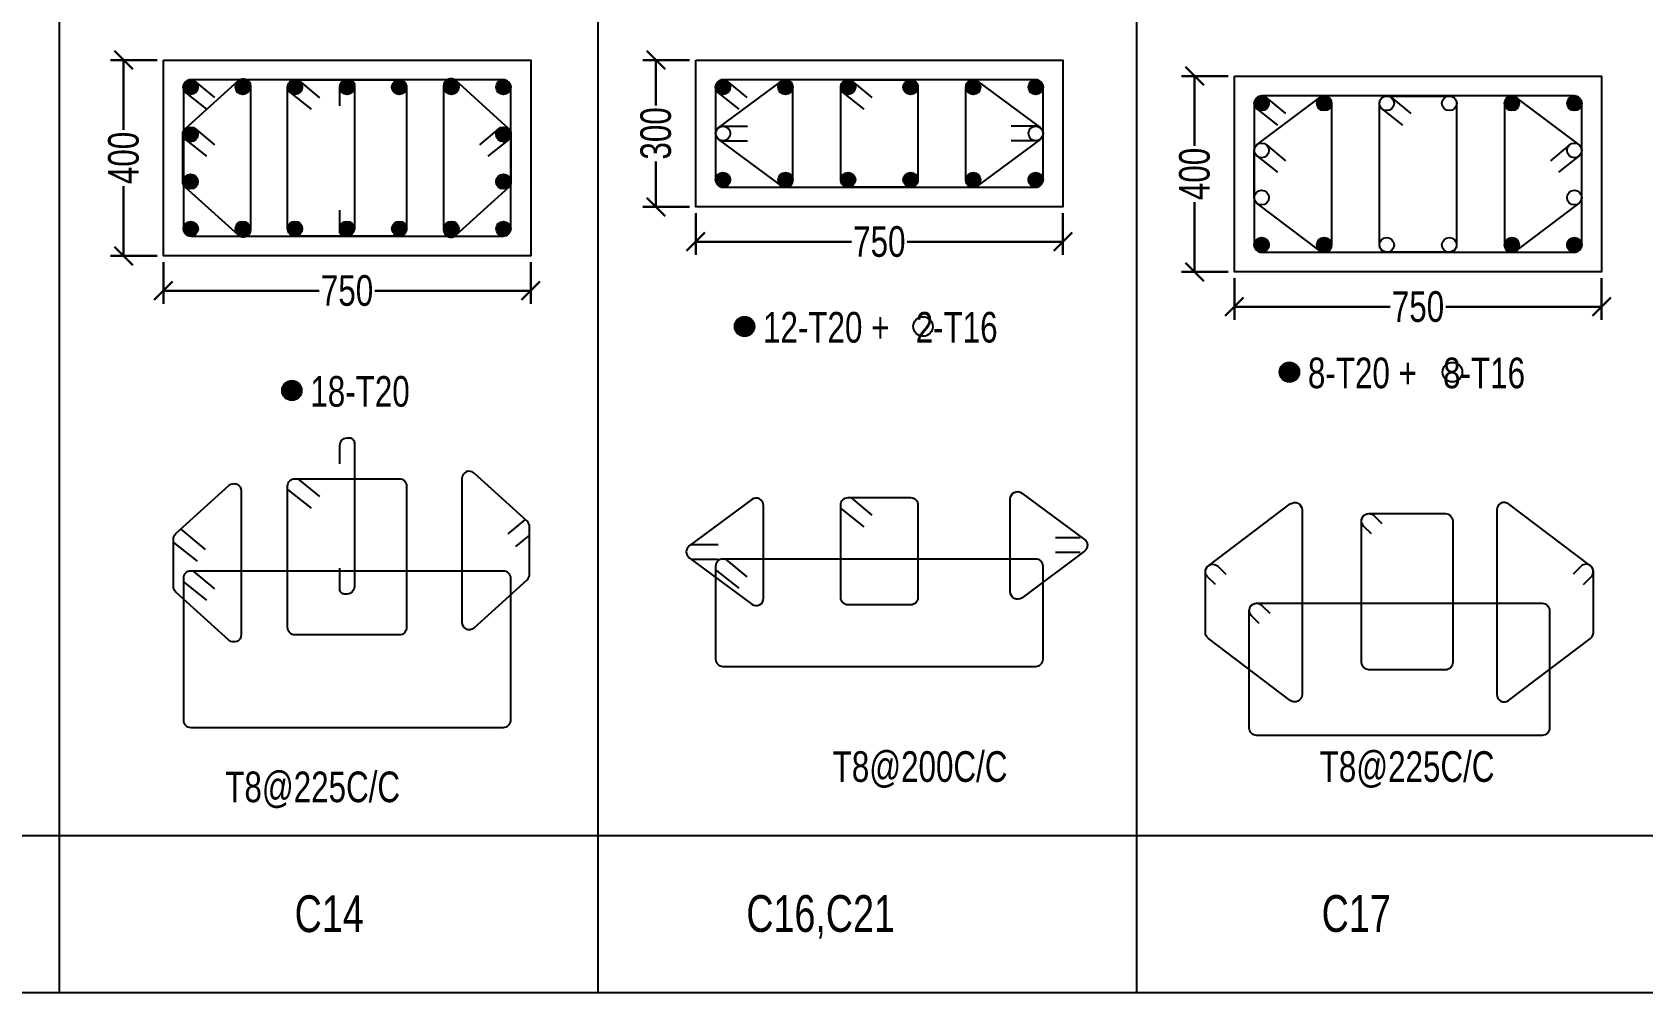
# Model space of a CAD drawing. Header units: millimetres. Extents: x 356 to 40629, y 2473 to 64837.
# Drawn here: x 27803 to 31092, y 11793 to 13754 of the extents above; entities that cross this region are included whole.
import ezdxf

# ---------------------------------------------------------------- set-up
doc = ezdxf.new("R2010")
doc.units = ezdxf.units.MM
for name, color, linetype in [('COL', 5, 'Continuous'), ('S-TIES', 3, 'Continuous'), ('TABLE', 11, 'Continuous'), ('TXT3', 6, 'Continuous')]:
    doc.layers.add(name, color=color, linetype=linetype)
doc.layers.add('STR-COL-DIM', color=8, linetype='Continuous', lineweight=18)
doc.layers.add('STR-LEVEL TEXT', color=110, linetype='Continuous', lineweight=30)
doc.styles.add('SOBHA', font='swisscl.ttf')
doc.styles.add('sobha sed', font='swisscl.ttf')
doc.dimstyles.new('S-25', dxfattribs={"dimscale": 25, "dimtxt": 2.5, "dimasz": 1.5, "dimexe": 0.25, "dimexo": 0.5, "dimgap": 0.1, "dimtad": 0, "dimdec": 0, "dimrnd": 0.0005, "dimzin": 0, "dimdsep": 46, "dimtxsty": 'SOBHA', "dimblk": 'OBLIQUE', "dimcen": 0.09, "dimclrd": 8, "dimclre": 8, "dimclrt": 6, "dimadec": 0, "dimazin": 0, "dimtfac": 1, "dimtdec": 0, "dimtofl": 0, "dimtmove": 0, "dimatfit": 3, "dimfxl": 0.18, "dimtolj": 1, "dimtzin": 0, "dimlwd": -1, "dimlwe": -1, "dimarcsym": 0})

# ---------------------------------------------------------------- blocks, each defined once
blk = doc.blocks.new('_Oblique')
at = {"color": 0, "linetype": 'ByBlock', "lineweight": -2}
for p, q in [((-0.5, -0.5), (0.5, 0.5)), ((0, 0.707), (0, -0.707))]:
    blk.add_line(p, q, dxfattribs=at)
blk = doc.blocks.new('*D344')
at = {"layer": 'STR-LEVEL TEXT', "color": 8, "transparency": 16777216}
for p, q in [((28058.4, 13697.2), (27983.3, 13697.2)), ((27989.6, 13697.2), (27989.6, 13554.7)), ((27989.6, 13297.2), (27989.6, 13439.7)), ((28058.4, 13297.2), (27983.3, 13297.2))]:
    blk.add_line(p, q, dxfattribs=at)
at = {"layer": 'STR-LEVEL TEXT', "color": 8, "transparency": 16777216, "xscale": 37.5, "yscale": 37.5, "zscale": 37.5}
for p, rotation in [((27989.6, 13697.2), 90), ((27989.6, 13297.2), 270)]:
    blk.add_blockref('_Oblique', p, dxfattribs=dict(at, rotation=rotation))
at = {"layer": 'STR-LEVEL TEXT', "color": 6, "transparency": 16777216, "insert": (27989.6, 13497.2), "char_height": 62.5, "attachment_point": 5, "rotation": 90, "style": 'SOBHA'}
blk.add_mtext('\\A1;400', dxfattribs=at)
blk = doc.blocks.new('*D345')
at = {"layer": 'STR-LEVEL TEXT', "color": 8, "transparency": 16777216}
for p, q in [((28070.9, 13284.7), (28070.9, 13219.9)), ((28820.9, 13284.7), (28820.9, 13219.9)), ((28070.9, 13226.2), (28389, 13226.2)), ((28820.9, 13226.2), (28502.8, 13226.2))]:
    blk.add_line(p, q, dxfattribs=at)
at = {"layer": 'STR-LEVEL TEXT', "color": 8, "transparency": 16777216, "xscale": 37.5, "yscale": 37.5, "zscale": 37.5, "rotation": 180}
blk.add_blockref('_Oblique', (28070.9, 13226.2), dxfattribs=at)
at = {"layer": 'STR-LEVEL TEXT', "color": 8, "transparency": 16777216, "xscale": 37.5, "yscale": 37.5, "zscale": 37.5}
blk.add_blockref('_Oblique', (28820.9, 13226.2), dxfattribs=at)
at = {"layer": 'STR-LEVEL TEXT', "color": 6, "transparency": 16777216, "insert": (28445.9, 13226.2), "char_height": 62.5, "attachment_point": 5, "style": 'SOBHA'}
blk.add_mtext('\\A1;750', dxfattribs=at)
blk = doc.blocks.new('*D473')
at = {"layer": 'STR-LEVEL TEXT', "color": 8, "transparency": 16777216}
for p, q in [((29145.3, 13697.2), (29070.2, 13697.2)), ((29076.5, 13697.2), (29076.5, 13604.4)), ((29076.5, 13397.2), (29076.5, 13490.2)), ((29145.3, 13397.2), (29070.2, 13397.2))]:
    blk.add_line(p, q, dxfattribs=at)
at = {"layer": 'STR-LEVEL TEXT', "color": 8, "transparency": 16777216, "xscale": 37.5, "yscale": 37.5, "zscale": 37.5}
for p, rotation in [((29076.5, 13697.2), 90), ((29076.5, 13397.2), 270)]:
    blk.add_blockref('_Oblique', p, dxfattribs=dict(at, rotation=rotation))
at = {"layer": 'STR-LEVEL TEXT', "color": 6, "transparency": 16777216, "insert": (29076.5, 13547.3), "char_height": 62.5, "attachment_point": 5, "rotation": 90, "style": 'SOBHA'}
blk.add_mtext('\\A1;300', dxfattribs=at)
blk = doc.blocks.new('*D474')
at = {"layer": 'STR-LEVEL TEXT', "color": 8, "transparency": 16777216}
for p, q in [((29157.8, 13384.7), (29157.8, 13319.9)), ((29907.8, 13384.7), (29907.8, 13319.9)), ((29157.8, 13326.2), (29475.9, 13326.2)), ((29907.8, 13326.2), (29589.8, 13326.2))]:
    blk.add_line(p, q, dxfattribs=at)
at = {"layer": 'STR-LEVEL TEXT', "color": 8, "transparency": 16777216, "xscale": 37.5, "yscale": 37.5, "zscale": 37.5, "rotation": 180}
blk.add_blockref('_Oblique', (29157.8, 13326.2), dxfattribs=at)
at = {"layer": 'STR-LEVEL TEXT', "color": 8, "transparency": 16777216, "xscale": 37.5, "yscale": 37.5, "zscale": 37.5}
blk.add_blockref('_Oblique', (29907.8, 13326.2), dxfattribs=at)
at = {"layer": 'STR-LEVEL TEXT', "color": 6, "transparency": 16777216, "insert": (29532.8, 13326.2), "char_height": 62.5, "attachment_point": 5, "style": 'SOBHA'}
blk.add_mtext('\\A1;750', dxfattribs=at)
blk = doc.blocks.new('*D443')
at = {"layer": 'STR-LEVEL TEXT', "color": 8, "transparency": 16777216}
for p, q in [((30245.3, 13664.5), (30170.2, 13664.5)), ((30176.5, 13664.5), (30176.5, 13522)), ((30176.5, 13264.5), (30176.5, 13407)), ((30245.3, 13264.5), (30170.2, 13264.5))]:
    blk.add_line(p, q, dxfattribs=at)
at = {"layer": 'STR-LEVEL TEXT', "color": 8, "transparency": 16777216, "xscale": 37.5, "yscale": 37.5, "zscale": 37.5}
for p, rotation in [((30176.5, 13664.5), 90), ((30176.5, 13264.5), 270)]:
    blk.add_blockref('_Oblique', p, dxfattribs=dict(at, rotation=rotation))
at = {"layer": 'STR-LEVEL TEXT', "color": 6, "transparency": 16777216, "insert": (30176.5, 13464.5), "char_height": 62.5, "attachment_point": 5, "rotation": 90, "style": 'SOBHA'}
blk.add_mtext('\\A1;400', dxfattribs=at)
blk = doc.blocks.new('*D444')
at = {"layer": 'STR-LEVEL TEXT', "color": 8, "transparency": 16777216}
for p, q in [((30257.8, 13252), (30257.8, 13187.2)), ((31007.8, 13252), (31007.8, 13187.2)), ((30257.8, 13193.4), (30575.9, 13193.4)), ((31007.8, 13193.4), (30689.8, 13193.4))]:
    blk.add_line(p, q, dxfattribs=at)
at = {"layer": 'STR-LEVEL TEXT', "color": 8, "transparency": 16777216, "xscale": 37.5, "yscale": 37.5, "zscale": 37.5, "rotation": 180}
blk.add_blockref('_Oblique', (30257.8, 13193.4), dxfattribs=at)
at = {"layer": 'STR-LEVEL TEXT', "color": 8, "transparency": 16777216, "xscale": 37.5, "yscale": 37.5, "zscale": 37.5}
blk.add_blockref('_Oblique', (31007.8, 13193.4), dxfattribs=at)
at = {"layer": 'STR-LEVEL TEXT', "color": 6, "transparency": 16777216, "insert": (30632.8, 13193.4), "char_height": 62.5, "attachment_point": 5, "style": 'SOBHA'}
blk.add_mtext('\\A1;750', dxfattribs=at)

msp = doc.modelspace()

# ---------------------------------------------------------------- hatches: boundary and pattern name
at = {"layer": 'S-TIES', "ltscale": 7}
h = msp.add_hatch(color=256, dxfattribs=at)
h.dxf.hatch_style = 1
edge = h.paths.add_edge_path()
edge.add_arc((28126.5, 13641.7), 15, 0, 360)
h = msp.add_hatch(color=256, dxfattribs=at)
h.dxf.hatch_style = 1
edge = h.paths.add_edge_path()
edge.add_arc((28233, 13641.7), 15, 0, 360)
h = msp.add_hatch(color=256, dxfattribs=at)
h.dxf.hatch_style = 1
edge = h.paths.add_edge_path()
edge.add_arc((28339.4, 13641.7), 15, 0, 360)
h = msp.add_hatch(color=256, dxfattribs=at)
h.dxf.hatch_style = 1
edge = h.paths.add_edge_path()
edge.add_arc((28445.9, 13641.7), 15, 0, 360)
h = msp.add_hatch(color=256, dxfattribs=at)
h.dxf.hatch_style = 1
edge = h.paths.add_edge_path()
edge.add_arc((28552.4, 13641.7), 15, 0, 360)
h = msp.add_hatch(color=256, dxfattribs=at)
h.dxf.hatch_style = 1
edge = h.paths.add_edge_path()
edge.add_arc((28658.9, 13641.7), 15, 0, 360)
h = msp.add_hatch(color=256, dxfattribs=at)
h.dxf.hatch_style = 1
edge = h.paths.add_edge_path()
edge.add_arc((28765.3, 13641.7), 15, 0, 360)
h = msp.add_hatch(color=256, dxfattribs=at)
h.dxf.hatch_style = 1
edge = h.paths.add_edge_path()
edge.add_arc((29213.4, 13641.7), 15, 0, 360)
h = msp.add_hatch(color=256, dxfattribs=at)
h.dxf.hatch_style = 1
edge = h.paths.add_edge_path()
edge.add_arc((29341.2, 13641.7), 15, 0, 360)
h = msp.add_hatch(color=256, dxfattribs=at)
h.dxf.hatch_style = 1
edge = h.paths.add_edge_path()
edge.add_arc((29469, 13641.7), 15, 0, 360)
h = msp.add_hatch(color=256, dxfattribs=at)
h.dxf.hatch_style = 1
edge = h.paths.add_edge_path()
edge.add_arc((29596.7, 13641.7), 15, 0, 360)
h = msp.add_hatch(color=256, dxfattribs=at)
h.dxf.hatch_style = 1
edge = h.paths.add_edge_path()
edge.add_arc((29724.5, 13641.7), 15, 0, 360)
h = msp.add_hatch(color=256, dxfattribs=at)
h.dxf.hatch_style = 1
edge = h.paths.add_edge_path()
edge.add_arc((29852.3, 13641.7), 15, 0, 360)
h = msp.add_hatch(color=256, dxfattribs=at)
h.dxf.hatch_style = 1
edge = h.paths.add_edge_path()
edge.add_arc((30313.4, 13608.9), 15, 0, 360)
h = msp.add_hatch(color=256, dxfattribs=at)
h.dxf.hatch_style = 1
edge = h.paths.add_edge_path()
edge.add_arc((30441.2, 13608.9), 15, 0, 360)
h = msp.add_hatch(color=256, dxfattribs=at)
h.dxf.hatch_style = 1
edge = h.paths.add_edge_path()
edge.add_arc((30824.5, 13608.9), 15, 0, 360)
h = msp.add_hatch(color=256, dxfattribs=at)
h.dxf.hatch_style = 1
edge = h.paths.add_edge_path()
edge.add_arc((30952.3, 13608.9), 15, 0, 360)
h = msp.add_hatch(color=256, dxfattribs=at)
h.dxf.hatch_style = 1
edge = h.paths.add_edge_path()
edge.add_arc((28126.5, 13545.3), 15, 0, 360)
h = msp.add_hatch(color=256, dxfattribs=at)
h.dxf.hatch_style = 1
edge = h.paths.add_edge_path()
edge.add_arc((28765.2, 13545.3), 15, 0, 360)
h = msp.add_hatch(color=256, dxfattribs=at)
h.dxf.hatch_style = 1
edge = h.paths.add_edge_path()
edge.add_arc((28126.5, 13449), 15, 0, 360)
h = msp.add_hatch(color=256, dxfattribs=at)
h.dxf.hatch_style = 1
edge = h.paths.add_edge_path()
edge.add_arc((28765.2, 13449), 15, 0, 360)
h = msp.add_hatch(color=256, dxfattribs=at)
h.dxf.hatch_style = 1
edge = h.paths.add_edge_path()
edge.add_arc((29213.5, 13452.6), 15, 0, 360)
h = msp.add_hatch(color=256, dxfattribs=at)
h.dxf.hatch_style = 1
edge = h.paths.add_edge_path()
edge.add_arc((29341.2, 13452.2), 15, 0, 360)
h = msp.add_hatch(color=256, dxfattribs=at)
h.dxf.hatch_style = 1
edge = h.paths.add_edge_path()
edge.add_arc((29468.9, 13452.6), 15, 0, 360)
h = msp.add_hatch(color=256, dxfattribs=at)
h.dxf.hatch_style = 1
edge = h.paths.add_edge_path()
edge.add_arc((29596.7, 13452.6), 15, 0, 360)
h = msp.add_hatch(color=256, dxfattribs=at)
h.dxf.hatch_style = 1
edge = h.paths.add_edge_path()
edge.add_arc((29724.5, 13452.2), 15, 0, 360)
h = msp.add_hatch(color=256, dxfattribs=at)
h.dxf.hatch_style = 1
edge = h.paths.add_edge_path()
edge.add_arc((29852.2, 13452.6), 15, 0, 360)
h = msp.add_hatch(color=256, dxfattribs=at)
h.dxf.hatch_style = 1
edge = h.paths.add_edge_path()
edge.add_arc((28126.6, 13352.6), 15, 0, 360)
h = msp.add_hatch(color=256, dxfattribs=at)
h.dxf.hatch_style = 1
edge = h.paths.add_edge_path()
edge.add_arc((28233, 13352.8), 15, 0, 360)
h = msp.add_hatch(color=256, dxfattribs=at)
h.dxf.hatch_style = 1
edge = h.paths.add_edge_path()
edge.add_arc((28339.4, 13352.8), 15, 0, 360)
h = msp.add_hatch(color=256, dxfattribs=at)
h.dxf.hatch_style = 1
edge = h.paths.add_edge_path()
edge.add_arc((28445.9, 13352.8), 15, 0, 360)
h = msp.add_hatch(color=256, dxfattribs=at)
h.dxf.hatch_style = 1
edge = h.paths.add_edge_path()
edge.add_arc((28552.4, 13352.8), 15, 0, 360)
h = msp.add_hatch(color=256, dxfattribs=at)
h.dxf.hatch_style = 1
edge = h.paths.add_edge_path()
edge.add_arc((28658.9, 13352.8), 15, 0, 360)
h = msp.add_hatch(color=256, dxfattribs=at)
h.dxf.hatch_style = 1
edge = h.paths.add_edge_path()
edge.add_arc((28765.3, 13352.6), 15, 0, 360)
h = msp.add_hatch(color=256, dxfattribs=at)
h.dxf.hatch_style = 1
edge = h.paths.add_edge_path()
edge.add_arc((30313.5, 13319.8), 15, 0, 360)
h = msp.add_hatch(color=256, dxfattribs=at)
h.dxf.hatch_style = 1
edge = h.paths.add_edge_path()
edge.add_arc((30441.2, 13319.5), 15, 0, 360)
h = msp.add_hatch(color=256, dxfattribs=at)
h.dxf.hatch_style = 1
edge = h.paths.add_edge_path()
edge.add_arc((30824.5, 13319.5), 15, 0, 360)
h = msp.add_hatch(color=256, dxfattribs=at)
h.dxf.hatch_style = 1
edge = h.paths.add_edge_path()
edge.add_arc((30952.2, 13319.8), 15, 0, 360)
h = msp.add_hatch(color=256, dxfattribs=at)
h.dxf.hatch_style = 1
edge = h.paths.add_edge_path()
edge.add_arc((29257.6, 13153.1), 20, 0, 360)
h = msp.add_hatch(color=256, dxfattribs=at)
h.dxf.hatch_style = 1
edge = h.paths.add_edge_path()
edge.add_arc((30370.3, 13059.9), 20, 0, 360)
h = msp.add_hatch(color=256, dxfattribs=at)
h.dxf.hatch_style = 1
edge = h.paths.add_edge_path()
edge.add_arc((28333.2, 13022.3), 20, 0, 360)

# ---------------------------------------------------------------- linework, layer by layer
at = {"layer": 'COL', "elevation": 0}
for points in [[(28070.9, 13697.2), (28820.9, 13697.2), (28820.9, 13297.2), (28070.9, 13297.2)], [(29157.8, 13697.2), (29907.8, 13697.2), (29907.8, 13397.2), (29157.8, 13397.2)], [(30257.8, 13664.5), (31007.8, 13664.5), (31007.8, 13264.5), (30257.8, 13264.5)]]:
    msp.add_lwpolyline(points, close=True, dxfattribs=at)
at = {"layer": 'S-TIES', "ltscale": 7, "elevation": 0}
for points in [[(28249, 13644), (28249, 13350.5, -0.650149), (28223.9, 13339.4), (28115.5, 13437.4, -0.211938), (28110.5, 13448.5), (28110.5, 13545.8, -0.211928), (28115.5, 13556.9), (28223.9, 13655.1, -0.650363)], [(28126.6, 13337.6), (28765.3, 13337.6, 0.414214), (28780.3, 13352.6), (28780.3, 13641.7, 0.414214), (28765.3, 13656.7), (28126.6, 13656.7, 0.414214), (28111.6, 13641.7), (28111.6, 13352.6, 0.414214)], [(28339.4, 13656.7), (28552.4, 13656.7, -0.414214), (28567.4, 13641.7), (28567.4, 13352.8, -0.414214), (28552.4, 13337.8), (28339.4, 13337.8, -0.414214), (28324.4, 13352.8), (28324.4, 13641.7, -0.414214)], [(28642.9, 13644), (28642.9, 13350.5, 0.650149), (28667.9, 13339.4), (28776.4, 13437.4, 0.211938), (28781.3, 13448.5), (28781.3, 13545.8, 0.211928), (28776.4, 13556.9), (28667.9, 13655.1, 0.650363)], [(29213.5, 13437.6), (29852.3, 13437.6, 0.414214), (29867.3, 13452.6), (29867.3, 13641.7, 0.414214), (29852.3, 13656.7), (29213.5, 13656.7, 0.414214), (29198.5, 13641.7), (29198.5, 13452.6, 0.414214)], [(29356.2, 13452.2), (29356.2, 13641.7, 0.615959), (29332.3, 13653.8), (29204.6, 13559.2, 0.503211), (29204.5, 13535.1), (29332.2, 13440.2, 0.616567)], [(29469, 13656.7), (29596.7, 13656.7, -0.414214), (29611.7, 13641.7), (29611.7, 13452.6, -0.414214), (29596.7, 13437.6), (29469, 13437.6, -0.414214), (29454, 13452.6), (29454, 13641.7, -0.414214)], [(29709.5, 13452.2), (29709.5, 13641.7, -0.615959), (29733.4, 13653.8), (29861.1, 13559.2, -0.503211), (29861.1, 13535.1), (29733.5, 13440.2, -0.616567)], [(30456.2, 13608.9), (30456.2, 13319.5, -0.619608), (30432.2, 13307.5), (30304.4, 13404.3, -0.234772), (30298.5, 13416.2), (30298.4, 13512.6, -0.23547), (30304.4, 13524.6), (30432.2, 13620.9, -0.618942)], [(30313.5, 13304.8), (30952.3, 13304.8, 0.414214), (30967.3, 13319.8), (30967.3, 13608.9, 0.414214), (30952.3, 13623.9), (30313.5, 13623.9, 0.414214), (30298.5, 13608.9), (30298.5, 13319.8, 0.414214)], [(30569.4, 13623.6), (30696.4, 13623.6, -0.414214), (30711.4, 13608.6), (30711.4, 13319.8, -0.414214), (30696.4, 13304.8), (30569.4, 13304.8, -0.414214), (30554.4, 13319.8), (30554.4, 13608.6, -0.414214)], [(30809.4, 13608.9), (30809.5, 13319.5, 0.619608), (30833.5, 13307.5), (30961.3, 13404.3, 0.234772), (30967.2, 13416.2), (30967.2, 13512.6, 0.23547), (30961.3, 13524.6), (30833.5, 13620.9, 0.618942)], [(28229.9, 12817.3), (28229.9, 12523.9, -0.650149), (28204.8, 12512.7), (28096.4, 12610.8, -0.211938), (28091.5, 12621.9), (28091.4, 12719.2, -0.211928), (28096.4, 12730.3), (28204.8, 12828.5, -0.650363)], [(28339.4, 12842.3), (28552.4, 12842.3, -0.414214), (28567.4, 12827.3), (28567.4, 12538.4, -0.414214), (28552.4, 12523.4), (28339.4, 12523.4, -0.414214), (28324.4, 12538.4), (28324.4, 12827.3, -0.414214)], [(28680.3, 12842.6), (28680.3, 12549.1, 0.650149), (28705.3, 12538), (28813.7, 12636, 0.211938), (28818.7, 12647.2), (28818.7, 12744.4, 0.211928), (28813.8, 12755.5), (28705.3, 12853.7, 0.650363)], [(29296.3, 12598.2), (29296.4, 12787.7, 0.615959), (29272.4, 12799.7), (29144.7, 12705.2, 0.503211), (29144.7, 12681.1), (29272.4, 12586.1, 0.616567)], [(29469, 12803.8), (29596.7, 12803.8, -0.414214), (29611.7, 12788.8), (29611.7, 12599.7, -0.414214), (29596.7, 12584.7), (29469, 12584.7, -0.414214), (29454, 12599.7), (29454, 12788.8, -0.414214)], [(29800.2, 12611.5), (29800.2, 12800.9, -0.615959), (29824.1, 12813), (29951.8, 12718.4, -0.503211), (29951.8, 12694.4), (29824.2, 12599.4, -0.616567)], [(30396, 12778.7), (30396, 12401.8, -0.619608), (30371.9, 12389.8), (30204.7, 12516.4, -0.234772), (30198.8, 12528.4), (30198.8, 12652.6, -0.23547), (30204.7, 12664.5), (30372, 12790.7, -0.618942)], [(30793.7, 12778.7), (30793.7, 12401.8, 0.619608), (30817.8, 12389.8), (30985, 12516.4, 0.234772), (30990.9, 12528.4), (30990.9, 12652.6, 0.23547), (30985, 12664.5), (30817.7, 12790.7, 0.618942)], [(30532.4, 12771.2), (30688.6, 12771.2, -0.414166), (30703.6, 12756.2), (30703.6, 12467.1, -0.414262), (30688.6, 12452.1), (30532.5, 12452.1, -0.414166), (30517.5, 12467.1), (30517.4, 12756.2, -0.414262)], [(29213.5, 12459.1), (29852.3, 12459.1, 0.414214), (29867.3, 12474.1), (29867.3, 12663.2, 0.414214), (29852.3, 12678.2), (29213.5, 12678.2, 0.414214), (29198.5, 12663.2), (29198.5, 12474.1, 0.414214)], [(28126.6, 12334.7), (28765.3, 12334.7, 0.414214), (28780.3, 12349.7), (28780.3, 12638.8, 0.414214), (28765.3, 12653.8), (28126.6, 12653.8, 0.414214), (28111.6, 12638.8), (28111.6, 12349.7, 0.414214)], [(30303.3, 12588.1), (30886.4, 12588.1, -0.414214), (30901.4, 12573.1), (30901.4, 12333.1, -0.414214), (30886.4, 12318.1), (30303.3, 12318.1, -0.414214), (30288.3, 12333.1), (30288.3, 12573.1, -0.414214)]]:
    msp.add_lwpolyline(points, format="xyb", close=True, dxfattribs=at)
for points in [[(28136.5, 13652.8), (28175.3, 13620.7)], [(28350.5, 13652.4), (28389.3, 13620.2)], [(29223.5, 13652.8), (29262.3, 13620.7)], [(29479, 13652.8), (29517.8, 13620.7)], [(28116.5, 13630.5), (28158.7, 13597)], [(28330.5, 13630.1), (28372.6, 13596.5)], [(29203.4, 13630.5), (29245.6, 13597)], [(29459, 13630.5), (29501.2, 13597)], [(30323.5, 13620.1), (30362.3, 13587.9)], [(30579.1, 13620.1), (30617.9, 13587.9)], [(30303.4, 13597.7), (30345.6, 13564.2)], [(30559, 13597.7), (30601.2, 13564.2)], [(28136.6, 13556.5), (28175.4, 13524.3)], [(28755.3, 13556.5), (28716.5, 13524.3)], [(29213.5, 13562.2), (29263.5, 13562.2)], [(29852.2, 13562.2), (29802.2, 13562.2)], [(28116.5, 13534.1), (28158.7, 13500.6)], [(28775.3, 13534.1), (28733.1, 13500.6)], [(29213.5, 13532.2), (29263.5, 13532.2)], [(29852.2, 13532.2), (29802.2, 13532.2)], [(30323.5, 13523.7), (30362.3, 13491.6)], [(30942.2, 13523.7), (30903.4, 13491.6)], [(30303.5, 13501.4), (30345.6, 13467.9)], [(30962.2, 13501.4), (30920, 13467.9)], [(28345.3, 12842.3), (28389.3, 12805.8)], [(28324.4, 12820.5), (28372.6, 12782.2)], [(29474.3, 12803.8), (29517.8, 12767.8)], [(29454, 12781.6), (29501.2, 12744.1)], [(28106.2, 12739.2), (28156.3, 12697.7)], [(28809.8, 12759.1), (28774.1, 12729.6)], [(28091.4, 12712.3), (28139.6, 12674)], [(28818.7, 12726.8), (28790.1, 12704)], [(29148.7, 12708.1), (29203.7, 12708.1)], [(29942.9, 12721.4), (29892.9, 12721.4)], [(29148.7, 12678.1), (29203.7, 12678.1)], [(29218.8, 12678.2), (29262.3, 12642.2)], [(29942.9, 12691.4), (29892.9, 12691.4)], [(28111.6, 12631.5), (28158.7, 12594.1)], [(28131.9, 12653.8), (28175.3, 12617.8)], [(29198.5, 12656), (29245.6, 12618.5)]]:
    msp.add_lwpolyline(points, dxfattribs=at)
for points in [[(28431, 13603.7), (28431, 13641.7, -0.414139), (28446, 13656.7), (28450.9, 13656.7, -0.414288), (28460.9, 13646.7), (28460.8, 13352.7, -0.414139), (28445.8, 13337.8), (28440.9, 13337.8, -0.414288), (28430.9, 13347.8), (28430.9, 13390.9)], [(28431, 12872.7), (28431, 12910.7, -0.414139), (28446, 12925.7), (28450.9, 12925.7, -0.414288), (28460.9, 12915.7), (28460.8, 12621.8, -0.414139), (28445.8, 12606.8), (28440.9, 12606.8, -0.414288), (28430.9, 12616.8), (28430.9, 12659.9)], [(30537.8, 12729.7), (30521.8, 12745.6, -0.668178), (30532.4, 12771.2, -0.200501), (30543.1, 12766.8), (30559, 12750.9)], [(30219.1, 12626), (30203.2, 12642, -0.668178), (30213.8, 12667.6, -0.200501), (30224.4, 12663.1), (30240.3, 12647.2)], [(30970.6, 12626), (30986.5, 12642, 0.668178), (30975.9, 12667.6, 0.200501), (30965.3, 12663.1), (30949.4, 12647.2)], [(30308.6, 12546.6), (30292.7, 12562.5, -0.668178), (30303.3, 12588.1, -0.200501), (30314, 12583.6), (30329.9, 12567.7)]]:
    msp.add_lwpolyline(points, format="xyb", dxfattribs=at)
at = {"layer": 'S-TIES', "ltscale": 7}
for centre, radius in [((28126.5, 13641.7, 0), 15), ((28233, 13641.7, 0), 15), ((28339.4, 13641.7, 0), 15), ((28445.9, 13641.7, 0), 15), ((28552.4, 13641.7, 0), 15), ((28658.9, 13641.7, 0), 15), ((28765.3, 13641.7, 0), 15), ((29213.4, 13641.7, 0), 15), ((29341.2, 13641.7, 0), 15), ((29469, 13641.7, 0), 15), ((29596.7, 13641.7, 0), 15), ((29724.5, 13641.7, 0), 15), ((29852.3, 13641.7, 0), 15), ((30313.4, 13608.9, 0), 15), ((30441.2, 13608.9, 0), 15), ((30569, 13608.9, 0), 15), ((30696.8, 13608.9, 0), 15), ((30824.5, 13608.9, 0), 15), ((30952.3, 13608.9, 0), 15), ((28126.5, 13545.3, 0), 15), ((28765.2, 13545.3, 0), 15), ((29213.5, 13547.2, 0), 15), ((29852.3, 13547.2, 0), 15), ((30313.4, 13512.6, 0), 15), ((30952.1, 13512.6, 0), 15), ((28126.5, 13449, 0), 15), ((28765.2, 13449, 0), 15), ((29213.5, 13452.6, 0), 15), ((29341.2, 13452.2, 0), 15), ((29468.9, 13452.6, 0), 15), ((29596.7, 13452.6, 0), 15), ((29724.5, 13452.2, 0), 15), ((29852.2, 13452.6, 0), 15), ((30313.5, 13416.2, 0), 15), ((30952.2, 13416.2, 0), 15), ((28126.6, 13352.6, 0), 15), ((28233, 13352.8, 0), 15), ((28339.4, 13352.8, 0), 15), ((28445.9, 13352.8, 0), 15), ((28552.4, 13352.8, 0), 15), ((28658.9, 13352.8, 0), 15), ((28765.3, 13352.6, 0), 15), ((30313.5, 13319.8, 0), 15), ((30441.2, 13319.5, 0), 15), ((30569, 13319.5, 0), 15), ((30696.7, 13319.5, 0), 15), ((30824.5, 13319.5, 0), 15), ((30952.2, 13319.8, 0), 15), ((29257.6, 13153.1, 0), 20), ((29622.1, 13153.1, 0), 20), ((30370.3, 13059.9, 0), 20), ((30703.1, 13059.9, 0), 20), ((28333.2, 13022.3, 0), 20)]:
    msp.add_circle(centre, radius, dxfattribs=at)
at = {"layer": 'TABLE', "ltscale": 10}
for p, q in [((27857.8, 18992.2, 0), (27857.8, 11792.7, 0)), ((28957.8, 18992.2, 0), (28957.8, 11792.7, 0)), ((30057.8, 18992.2, 0), (30057.8, 11792.7, 0)), ((18883.5, 12113.7, 0), (40628.8, 12113.7, 0)), ((40628.8, 11792.7, 0), (18883.5, 11792.7, 0))]:
    msp.add_line(p, q, dxfattribs=at)

# ---------------------------------------------------------------- texts
at = {"layer": 'STR-COL-DIM', "color": 6, "char_height": 62.5, "width": 636.777, "attachment_point": 1, "style": 'sobha sed'}
for s, insert in [('12-T20 +   2-T16', (29295.3, 13182.8, 0)), ('8-T20 +   8-T16', (30408, 13089.6, 0)), ('18-T20 ', (28370.9, 13051.9, 0))]:
    msp.add_mtext(s, dxfattribs=dict(at, insert=insert))
at = {"layer": 'TXT3', "color": 4, "ltscale": 7, "style": 'sobha sed'}
for s, p in [('T8@200C/C', (29437.5, 12223.4, 0)), ('T8@225C/C', (30432, 12223.4, 0)), ('T8@225C/C', (28197.2, 12181.9, 0))]:
    msp.add_text(s, height=62.5, dxfattribs=at).set_placement(p)
at = {"layer": 'TXT3', "ltscale": 7, "style": 'sobha sed'}
for s, p in [('C14', (28338.9, 11916.7, 0)), ('C16,C21', (29261.3, 11917.1, 0)), ('C17', (30436.1, 11917.1, 0))]:
    msp.add_text(s, height=75, dxfattribs=at).set_placement(p)

# ---------------------------------------------------------------- dimensions: what is measured, and where the dimension line sits
at = {"layer": 'STR-LEVEL TEXT'}
for base, p1, p2, picture, middle in [((27989.6, 13697.2, 0), (28070.9, 13297.2, 0), (28070.9, 13697.2, 0), '*D344', (27989.6, 13497.2, 0)), ((30176.5, 13664.5, 0), (30257.8, 13264.5, 0), (30257.8, 13664.5, 0), '*D443', (30176.5, 13464.5, 0))]:
    dim = msp.add_linear_dim(base=base, p1=p1, p2=p2, angle=90, dimstyle='S-25', dxfattribs=at)
    dim.commit()
    dim.dimension.update_dxf_attribs({"geometry": picture, "text_midpoint": middle})
dim = msp.add_linear_dim(base=(29076.5, 13697.2, 0), p1=(29157.8, 13397.2, 0), p2=(29157.8, 13697.2, 0), angle=90, dimstyle='S-25', dxfattribs=at)
dim.commit()
dim.dimension.update_dxf_attribs({"geometry": '*D473', "text_midpoint": (29076.5, 13547.3, 0), "dimtype": 160})
for base, p1, p2, picture, middle in [((29907.8, 13326.2, 0), (29157.8, 13397.2, 0), (29907.8, 13397.2, 0), '*D474', (29532.8, 13326.2, 0)), ((28820.9, 13226.2, 0), (28070.9, 13297.2, 0), (28820.9, 13297.2, 0), '*D345', (28445.9, 13226.2, 0)), ((31007.8, 13193.4, 0), (30257.8, 13264.5, 0), (31007.8, 13264.5, 0), '*D444', (30632.8, 13193.4, 0))]:
    dim = msp.add_linear_dim(base=base, p1=p1, p2=p2, dimstyle='S-25', dxfattribs=at)
    dim.commit()
    dim.dimension.update_dxf_attribs({"geometry": picture, "text_midpoint": middle})

doc.saveas('drawing.dxf')
